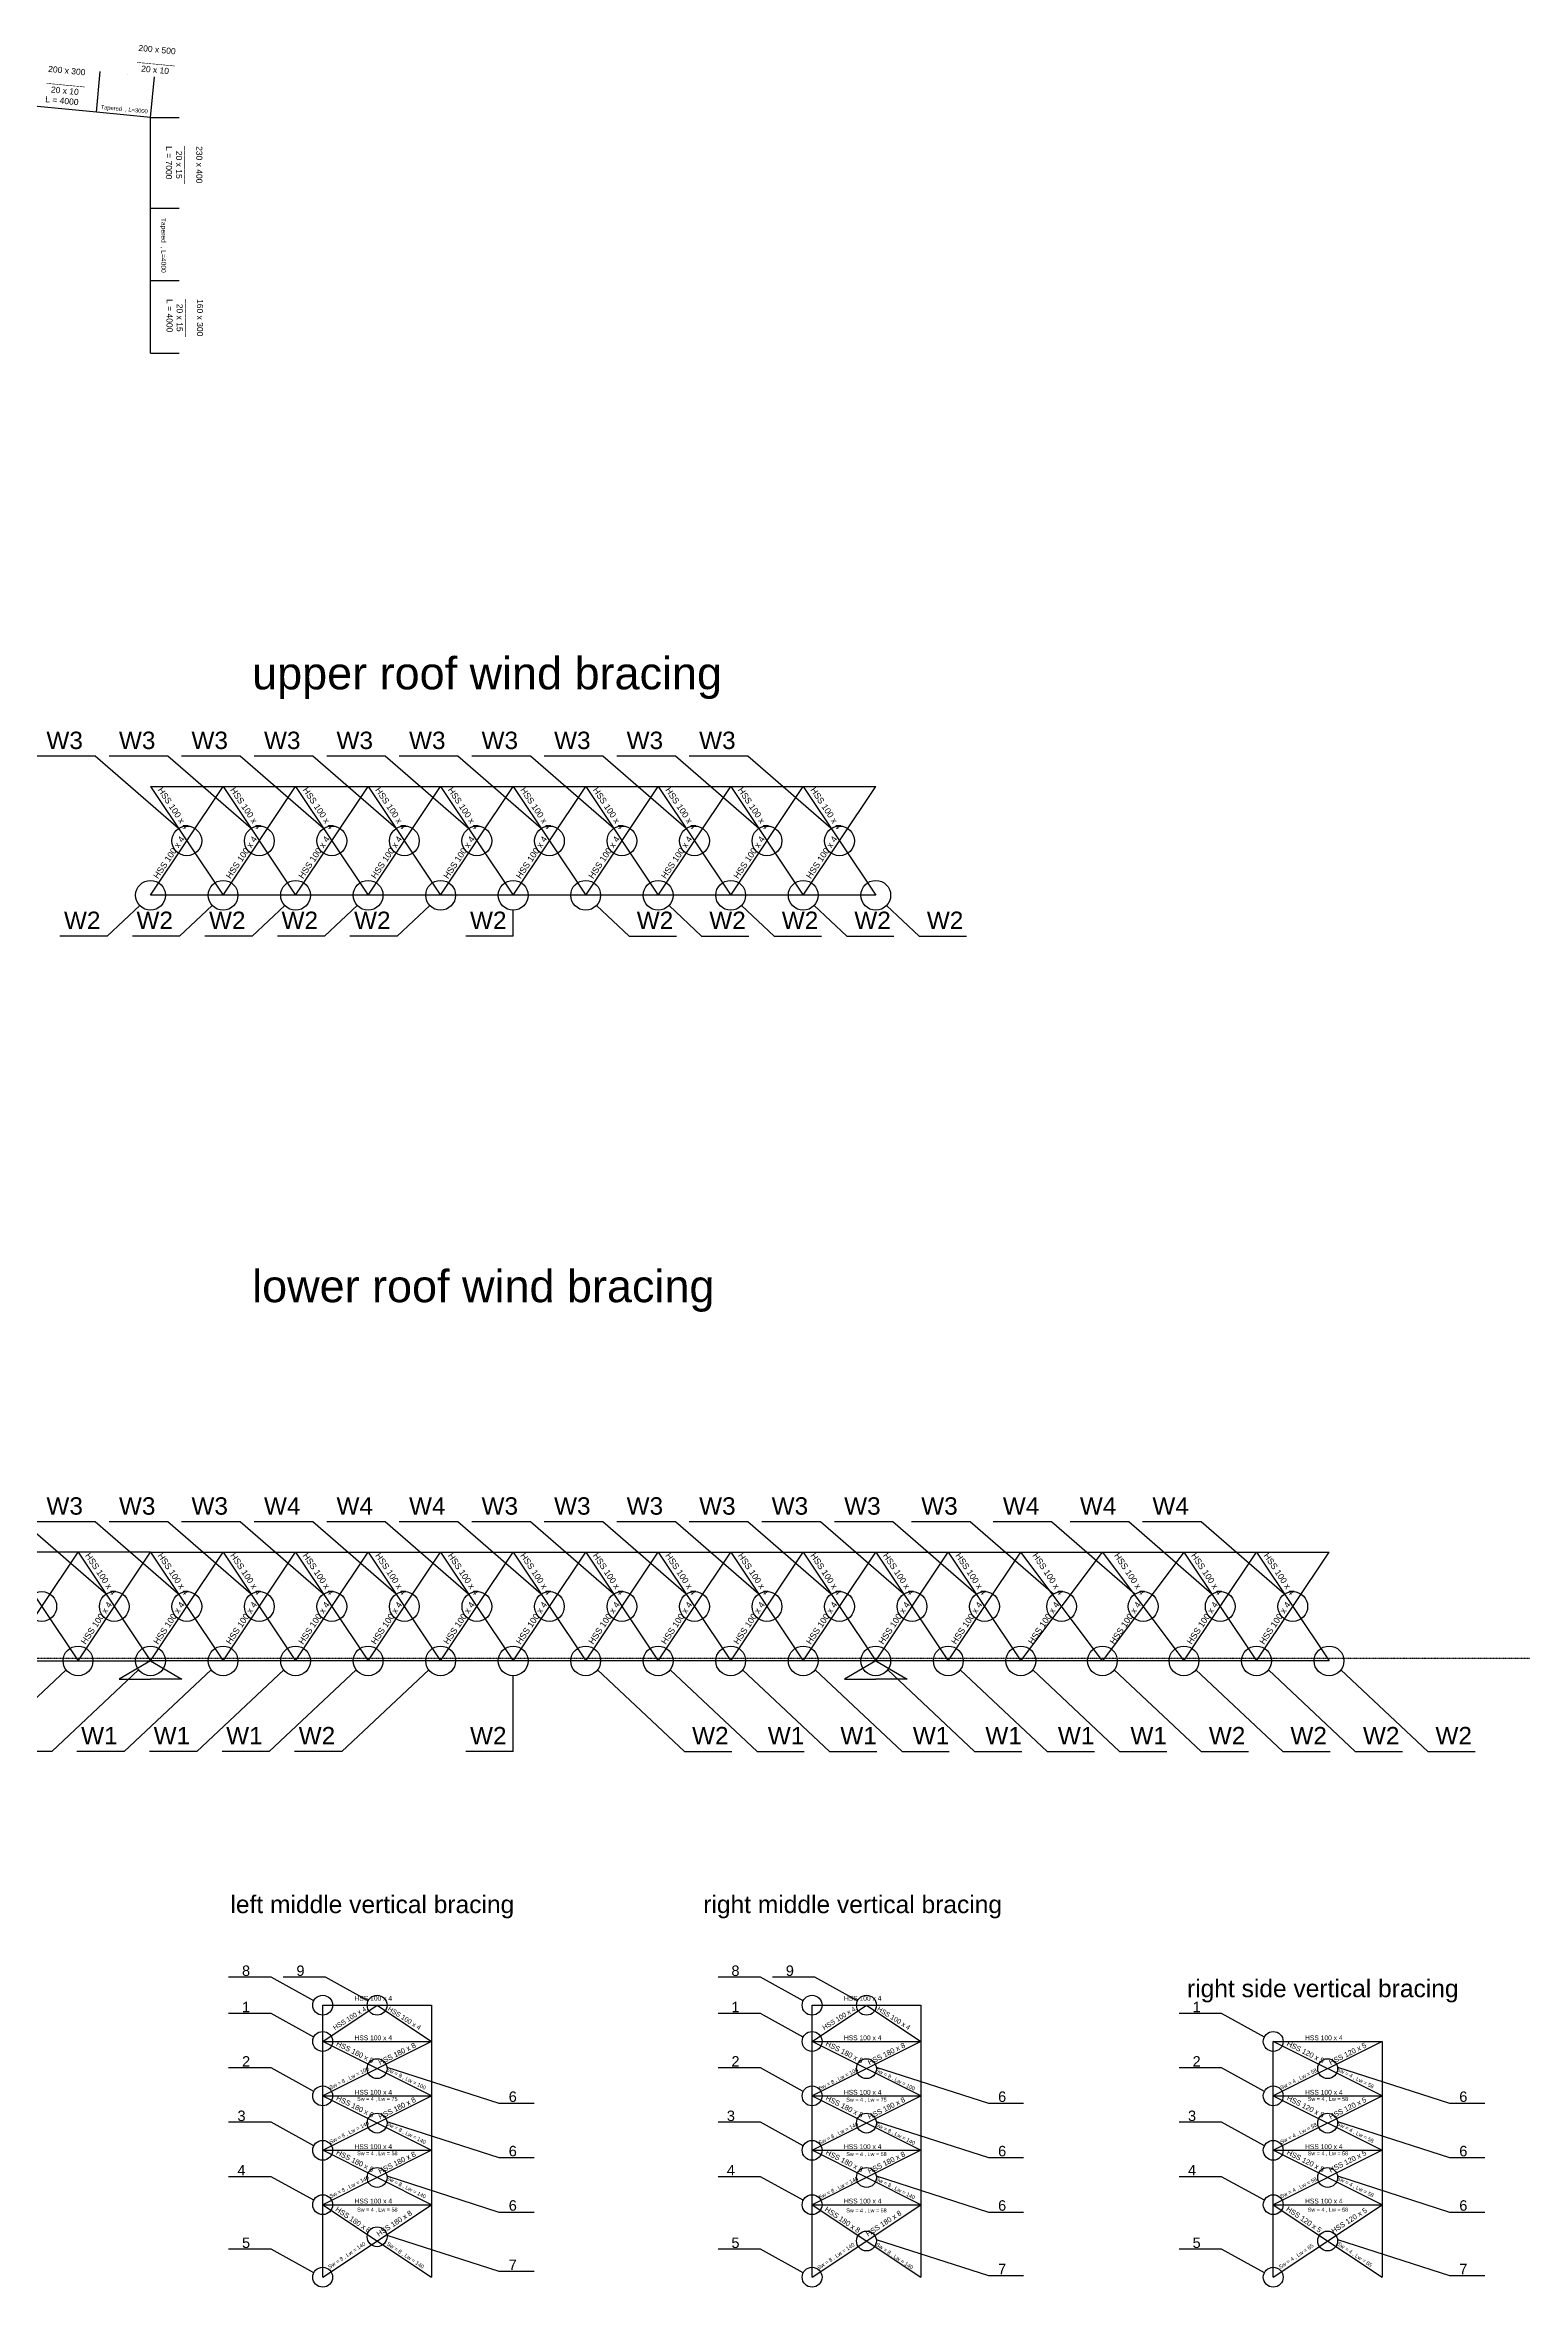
# Model space of a CAD drawing. Header units: inches. Extents: x -15 to 1885144, y -42615 to 866270.
# Drawn here: x 561347 to 642829, y 81214 to 204859 of the extents above; entities that cross this region are included whole.
import ezdxf

# ---------------------------------------------------------------- set-up
doc = ezdxf.new("R2010")
doc.units = ezdxf.units.IN
doc.header["$LTSCALE"] = 100
doc.header["$MEASUREMENT"] = 0
doc.linetypes.add('dash line', pattern=[30, 12, -18])
doc.linetypes.add('PHANTOM2', pattern=[1.25, 0.625, -0.125, 0.125, -0.125, 0.125, -0.125])
for name, color, linetype in [('dimensions', 10, 'PHANTOM2'), ('initial layout', 7, 'Continuous'), ('sections', 3, 'Continuous'), ('text', 3, 'Continuous')]:
    doc.layers.add(name, color=color, linetype=linetype)
doc.styles.get("Standard").update_dxf_attribs({"font": 'arial.ttf'})
doc.dimstyles.new('Dim_1', dxfattribs={"dimtxt": 300, "dimasz": 500, "dimexe": 0.0625, "dimexo": 0.0625, "dimgap": 100, "dimtad": 0, "dimtih": 1, "dimtoh": 1, "dimdec": 0, "dimzin": 0, "dimdsep": 46, "dimtxsty": 'Standard', "dimblk": 'OBLIQUE', "dimcen": 0.09, "dimclrd": 256, "dimclre": 256, "dimclrt": 256, "dimadec": 0, "dimazin": 0, "dimtm": 1e-09, "dimtfac": 1, "dimtdec": 0, "dimtofl": 0, "dimtmove": 0, "dimatfit": 3, "dimfxl": 1, "dimtfillclr": 256, "dimtolj": 1, "dimtzin": 0, "dimlwe": -1, "dimarcsym": 0})
doc.dimstyles.new('section', dxfattribs={"dimtxt": 1e-05, "dimasz": 15, "dimexe": 0.0625, "dimexo": 0.0625, "dimgap": 10, "dimtad": 0, "dimtoh": 1, "dimzin": 0, "dimdsep": 46, "dimtxsty": 'Standard', "dimblk": 'OBLIQUE', "dimcen": 0.09, "dimsd1": 1, "dimsd2": 1, "dimclrd": 256, "dimclre": 256, "dimclrt": 256, "dimadec": 0, "dimazin": 0, "dimtfac": 1, "dimtofl": 0, "dimtmove": 0, "dimatfit": 3, "dimfxl": 1, "dimtfillclr": 256, "dimtolj": 1, "dimtzin": 0, "dimlwe": -1, "dimarcsym": 0})

# ---------------------------------------------------------------- blocks, each defined once
blk = doc.blocks.new('*D54')
at = {"layer": 'Defpoints', "color": 0, "transparency": 16777216}
for p in [(564406, 203384), (564191, 201144), (567177, 200858)]:
    blk.add_point(p, dxfattribs=at)
at = {"layer": 'sections', "transparency": 16777216}
for p, q in [((564191, 201145), (564406, 203384)), ((567177, 200858), (567392, 203097))]:
    blk.add_line(p, q, dxfattribs=at)
at = {"layer": 'sections', "transparency": 16777216, "insert": (565899, 203240), "char_height": 10, "attachment_point": 5, "rotation": 354.51641}
blk.add_mtext('\\A1;3000.00', dxfattribs=at)
blk = doc.blocks.new('_Oblique')
at = {"color": 0, "linetype": 'ByBlock', "lineweight": -2}
blk.add_line((-0.5, -0.5), (0.5, 0.5), dxfattribs=at)
blk = doc.blocks.new('*D55')
at = {"layer": 'Defpoints', "color": 0, "transparency": 16777216}
for p in [(560424, 203766), (560209, 201527), (564191, 201144)]:
    blk.add_point(p, dxfattribs=at)
at = {"layer": 'sections', "transparency": 16777216}
for p, q in [((560209, 201527), (560424, 203766)), ((564191, 201145), (564406, 203384))]:
    blk.add_line(p, q, dxfattribs=at)
at = {"layer": 'sections', "transparency": 16777216, "insert": (562415, 203575), "char_height": 10, "attachment_point": 5, "rotation": 354.51641}
blk.add_mtext('\\A1;4000.00', dxfattribs=at)
blk = doc.blocks.new('*D56')
at = {"layer": 'Defpoints', "color": 0, "transparency": 16777216}
for p in [(567177, 191858), (568752, 191858), (567177, 187858)]:
    blk.add_point(p, dxfattribs=at)
at = {"layer": 'sections', "transparency": 16777216}
for p, q in [((567177, 191858), (568752, 191858)), ((567177, 187858), (568752, 187858))]:
    blk.add_line(p, q, dxfattribs=at)
at = {"layer": 'sections', "transparency": 16777216, "insert": (568752, 189858), "char_height": 10, "attachment_point": 5, "rotation": 90}
blk.add_mtext('\\A1;4000.00', dxfattribs=at)
blk = doc.blocks.new('*D57')
at = {"layer": 'Defpoints', "color": 0, "transparency": 16777216}
for p in [(567177, 195858), (568752, 195858), (567177, 191858)]:
    blk.add_point(p, dxfattribs=at)
at = {"layer": 'sections', "transparency": 16777216}
for p, q in [((567177, 195858), (568752, 195858)), ((567177, 191858), (568752, 191858))]:
    blk.add_line(p, q, dxfattribs=at)
at = {"layer": 'sections', "transparency": 16777216, "insert": (568752, 193858), "char_height": 10, "attachment_point": 5, "rotation": 90}
blk.add_mtext('\\A1;4000.00', dxfattribs=at)
blk = doc.blocks.new('*D58')
at = {"layer": 'Defpoints', "color": 0, "transparency": 16777216}
for p in [(567177, 195858), (568752, 195858), (568752, 195858)]:
    blk.add_point(p, dxfattribs=at)
at = {"layer": 'sections', "transparency": 16777216}
for p in [(567177, 195858), (568752, 195858)]:
    blk.add_line(p, (568752, 195858), dxfattribs=at)
at = {"layer": 'sections', "transparency": 16777216, "insert": (568684, 195858), "char_height": 10, "attachment_point": 5}
blk.add_mtext('\\A1;0.00', dxfattribs=at)
blk = doc.blocks.new('*D59')
at = {"layer": 'Defpoints', "color": 0, "transparency": 16777216}
for p in [(567177, 200858), (568752, 200858), (568752, 195858)]:
    blk.add_point(p, dxfattribs=at)
at = {"layer": 'sections', "transparency": 16777216}
for p, q in [((567177, 200858), (568752, 200858)), ((568752, 195858), (568752, 195858))]:
    blk.add_line(p, q, dxfattribs=at)
at = {"layer": 'sections', "transparency": 16777216, "insert": (568752, 198358), "char_height": 10, "attachment_point": 5, "rotation": 90}
blk.add_mtext('\\A1;5000.00', dxfattribs=at)
blk = doc.blocks.new('*U60')
at = {"layer": 'sections'}
for height, rotation, p in [(339.19, 303.69007, (-755, 2372)), (342.06, 56.30993, (-719, -2560))]:
    blk.add_text('HSS 100 x 4', height=height, rotation=rotation, dxfattribs=at).set_placement(p)
blk = doc.blocks.new('*U61')
at = {"layer": 'sections', "color": 0, "linetype": 'ByBlock', "lineweight": -2, "transparency": 16777216}
for p in [(0, 0), (4000, 0), (8000, 0), (12000, 0), (16000, 0), (20000, 0), (24000, 0), (28000, 0), (32000, 0), (36000, 0)]:
    blk.add_blockref('*U60', p, dxfattribs=at)
blk = doc.blocks.new('*U750')
at = {"layer": 'text', "ltscale": 10}
blk.add_circle((0, 0), 821, dxfattribs=at)
blk = doc.blocks.new('*U751')
at = {"layer": 'text', "color": 0, "linetype": 'ByBlock', "lineweight": -2, "transparency": 16777216}
for p in [(0, 0), (4000, 0), (8000, 0), (12000, 0), (16000, 0), (20000, 0), (24000, 0), (28000, 0), (32000, 0), (36000, 0), (40000, 0), (44000, 0), (48000, 0), (52000, 0)]:
    blk.add_blockref('*U750', p, dxfattribs=at)
blk = doc.blocks.new('*U752')
at = {"layer": 'text', "ltscale": 10}
for p, q in [((-681, 1320), (-3914, 1320)), ((3914, -2673), (-681, 1320))]:
    blk.add_line(p, q, dxfattribs=at)
blk.add_text('W3', height=960.6, dxfattribs=at).set_placement((-3373, 1708))
blk = doc.blocks.new('*U753')
at = {"layer": 'text', "color": 0, "linetype": 'ByBlock', "lineweight": -2, "transparency": 16777216}
for p in [(0, 0), (4000, 0), (8000, 0), (12000, 0), (16000, 0), (20000, 0), (24000, 0), (28000, 0), (32000, 0), (36000, 0)]:
    blk.add_blockref('*U752', p, dxfattribs=at)
blk = doc.blocks.new('*D1445')
at = {"layer": 'Defpoints', "color": 0, "ltscale": 0.01, "transparency": 16777216}
for p in [(0, 115901), (1727174, 115901), (1725274, 113901)]:
    blk.add_point(p, dxfattribs=at)
at = {"layer": 'dimensions', "linetype": 'dash line', "ltscale": 0.01, "transparency": 16777216}
for p, q in [((0, 115901), (1727174, 115901)), ((1725274, 113901), (1727174, 113901))]:
    blk.add_line(p, q, dxfattribs=at)
at = {"layer": 'dimensions', "lineweight": -2, "ltscale": 0.01, "transparency": 16777216}
for p, q in [((1727174, 115901), (1727174, 115154)), ((1727174, 113901), (1727174, 114648))]:
    blk.add_line(p, q, dxfattribs=at)
at = {"layer": 'dimensions', "lineweight": -2, "ltscale": 0.01, "transparency": 16777216, "xscale": 500, "yscale": 500, "zscale": 500}
for p, rotation in [((1727174, 115901), 90), ((1727174, 113901), 270)]:
    blk.add_blockref('_Oblique', p, dxfattribs=dict(at, rotation=rotation))
at = {"layer": 'dimensions', "ltscale": 0.01, "transparency": 16777216, "insert": (1727174, 114901), "char_height": 300, "attachment_point": 5}
blk.add_mtext('\\A1;2000', dxfattribs=at)

msp = doc.modelspace()

# ---------------------------------------------------------------- linework, layer by layer
at = {"layer": 'initial layout'}
for p, q in [((564190.728, 201144.445), (559213.61, 201622.248)), ((567176.999, 200857.763), (564190.728, 201144.445)), ((567176.999, 197857.763), (567176.999, 200857.763)), ((567176.999, 194857.763), (567176.999, 197857.763)), ((567176.999, 190857.763), (567176.999, 194857.763)), ((567176.999, 187857.763), (567176.999, 190857.763)), ((567176.999, 163962.927), (607176.999, 163962.927)), ((567176.999, 163962.927), (571176.999, 157962.927)), ((567176.999, 157962.927), (571176.999, 163962.927)), ((571176.999, 163962.927), (575176.999, 157962.927)), ((571176.999, 157962.927), (575176.999, 163962.927)), ((575176.999, 163962.927), (579176.999, 157962.927)), ((575176.999, 157962.927), (579176.999, 163962.927)), ((579176.999, 163962.927), (583176.999, 157962.927)), ((579176.999, 157962.927), (583176.999, 163962.927)), ((583176.999, 163962.927), (587176.999, 157962.927)), ((583176.999, 157962.927), (587176.999, 163962.927)), ((587176.999, 163962.927), (591176.999, 157962.927)), ((587176.999, 157962.927), (591176.999, 163962.927)), ((591176.999, 163962.927), (595176.999, 157962.927)), ((591176.999, 157962.927), (595176.999, 163962.927)), ((595176.999, 163962.927), (599176.999, 157962.927)), ((595176.999, 157962.927), (599176.999, 163962.927)), ((599176.999, 163962.927), (603176.999, 157962.927)), ((599176.999, 157962.927), (603176.999, 163962.927)), ((603176.999, 163962.927), (607176.999, 157962.927)), ((603176.999, 157962.927), (607176.999, 163962.927)), ((607176.999, 157962.927), (567176.999, 157962.927)), ((567176.999, 121744.778), (542176.999, 121744.778)), ((559176.999, 121744.778), (563176.999, 115744.778)), ((559176.999, 115744.778), (563176.999, 121744.778)), ((563176.999, 121744.778), (567176.999, 115744.778)), ((563176.999, 115744.778), (567176.999, 121744.778)), ((567176.999, 121744.778), (607176.999, 121744.778)), ((567176.999, 121744.778), (571176.999, 115744.778)), ((567176.999, 115744.778), (571176.999, 121744.778)), ((571176.999, 121744.778), (575176.999, 115744.778)), ((571176.999, 115744.778), (575176.999, 121744.778)), ((575176.999, 121744.778), (579176.999, 115744.778)), ((575176.999, 115744.778), (579176.999, 121744.778)), ((579176.999, 121744.778), (583176.999, 115744.778)), ((579176.999, 115744.778), (583176.999, 121744.778)), ((583176.999, 121744.778), (587176.999, 115744.778)), ((583176.999, 115744.778), (587176.999, 121744.778)), ((587176.999, 121744.778), (591176.999, 115744.778)), ((587176.999, 115744.778), (591176.999, 121744.778)), ((591176.999, 121744.778), (595176.999, 115744.778)), ((591176.999, 115744.778), (595176.999, 121744.778)), ((595176.999, 121744.778), (599176.999, 115744.778)), ((595176.999, 115744.778), (599176.999, 121744.778)), ((599176.999, 121744.778), (603176.999, 115744.778)), ((599176.999, 115744.778), (603176.999, 121744.778)), ((603176.999, 121744.778), (607176.999, 115744.778)), ((603176.999, 115744.778), (607176.999, 121744.778)), ((607176.999, 121744.778), (632176.999, 121744.778)), ((607176.999, 121744.778), (611176.999, 115744.778)), ((607176.999, 115744.778), (611176.999, 121744.778)), ((611176.999, 121744.778), (615176.999, 115744.778)), ((611176.999, 115744.778), (615176.999, 121744.778)), ((615176.999, 115744.778), (619676.999, 121744.778)), ((619676.999, 115744.778), (615176.999, 121744.778)), ((619676.999, 121744.778), (624176.999, 115744.778)), ((624176.999, 121744.778), (619676.999, 115744.778)), ((624176.999, 121744.778), (628176.999, 115744.778)), ((624176.999, 115744.778), (628176.999, 121744.778)), ((628176.999, 121744.778), (632176.999, 115744.778)), ((628176.999, 115744.778), (632176.999, 121744.778)), ((542176.999, 115744.778), (567176.999, 115744.778)), ((607176.999, 115744.778), (567176.999, 115744.778)), ((632176.999, 115744.778), (607176.999, 115744.778)), ((576672.046, 81761.432), (576672.046, 94761.432)), ((576672.046, 94761.432), (582672.046, 94761.432)), ((582672.046, 91761.432), (576672.046, 94761.432)), ((582672.046, 94761.432), (576672.046, 91761.432)), ((582672.046, 94761.432), (582672.046, 81761.432)), ((603664.266, 81761.432), (603664.266, 94761.432)), ((603664.266, 94761.432), (609664.266, 94761.432)), ((609664.266, 91761.432), (603664.266, 94761.432)), ((609664.266, 94761.432), (603664.266, 91761.432)), ((609664.266, 94761.432), (609664.266, 81761.432)), ((629100.38, 81761.432), (629100.38, 94761.432)), ((629100.38, 94761.432), (635100.38, 94761.432)), ((635100.38, 91761.432), (629100.38, 94761.432)), ((635100.38, 94761.432), (629100.38, 91761.432)), ((635100.38, 94761.432), (635100.38, 81761.432)), ((576672.046, 91761.432), (582672.046, 91761.432)), ((576672.046, 88761.432), (582672.046, 91761.432)), ((576672.046, 91761.432), (582672.046, 88761.432)), ((603664.266, 91761.432), (609664.266, 91761.432)), ((603664.266, 88761.432), (609664.266, 91761.432)), ((603664.266, 91761.432), (609664.266, 88761.432)), ((629100.38, 91761.432), (635100.38, 91761.432)), ((629100.38, 88761.432), (635100.38, 91761.432)), ((629100.38, 91761.432), (635100.38, 88761.432)), ((576672.046, 88761.432), (582672.046, 88761.432)), ((582672.046, 85761.432), (576672.046, 88761.432)), ((582672.046, 88761.432), (576672.046, 85761.432)), ((603664.266, 88761.432), (609664.266, 88761.432)), ((609664.266, 85761.432), (603664.266, 88761.432)), ((609664.266, 88761.432), (603664.266, 85761.432)), ((629100.38, 88761.432), (635100.38, 88761.432)), ((635100.38, 85761.432), (629100.38, 88761.432)), ((635100.38, 88761.432), (629100.38, 85761.432)), ((576672.046, 85761.432), (582672.046, 85761.432)), ((576672.046, 81761.432), (582672.046, 85761.432)), ((576672.046, 85761.432), (582672.046, 81761.432)), ((603664.266, 85761.432), (609664.266, 85761.432)), ((603664.266, 81761.432), (609664.266, 85761.432)), ((603664.266, 85761.432), (609664.266, 81761.432)), ((629100.38, 85761.432), (635100.38, 85761.432)), ((629100.38, 81761.432), (635100.38, 85761.432)), ((629100.38, 85761.432), (635100.38, 81761.432))]:
    msp.add_line(p, q, dxfattribs=at)
at = {"layer": 'initial layout', "ltscale": 10}
for p, q in [((567176.999, 115744.778), (565444.948, 114744.778)), ((567176.999, 115744.778), (568909.05, 114744.778)), ((607176.999, 115744.778), (605444.948, 114744.778)), ((607176.999, 115744.778), (608909.05, 114744.778)), ((565444.948, 114744.778), (567176.999, 114744.778)), ((568909.05, 114744.778), (567176.999, 114744.778)), ((605444.948, 114744.778), (607176.999, 114744.778)), ((608909.05, 114744.778), (607176.999, 114744.778)), ((576672.046, 94761.432), (576672.046, 96761.432)), ((576672.046, 96761.432), (582672.046, 96761.432)), ((576672.046, 94761.432), (579672.046, 96761.432)), ((579672.046, 96761.432), (582672.046, 94761.432)), ((582672.046, 96761.432), (582672.046, 94761.432)), ((603664.266, 94761.432), (603664.266, 96761.432)), ((603664.266, 96761.432), (609664.266, 96761.432)), ((603664.266, 94761.432), (606664.266, 96761.432)), ((606664.266, 96761.432), (609664.266, 94761.432)), ((609664.266, 96761.432), (609664.266, 94761.432))]:
    msp.add_line(p, q, dxfattribs=at)
at = {"layer": 'text', "ltscale": 10}
for p, q in [((566577.965, 157401.046), (564780.569, 155715.127)), ((570577.965, 157401.046), (568780.569, 155715.127)), ((574577.965, 157401.046), (572780.569, 155715.127)), ((578577.965, 157401.046), (576780.569, 155715.127)), ((582577.965, 157401.046), (580780.569, 155715.127)), ((587176.999, 155715.127), (587176.999, 157141.616)), ((591776.033, 157401.046), (593573.43, 155715.127)), ((595776.033, 157401.046), (597573.43, 155715.127)), ((599776.033, 157401.046), (601573.43, 155715.127)), ((603776.033, 157401.046), (605573.43, 155715.127)), ((607776.033, 157401.046), (609573.43, 155715.127)), ((564780.569, 155715.127), (562173.289, 155715.127)), ((568780.569, 155715.127), (566173.289, 155715.127)), ((572780.569, 155715.127), (570173.289, 155715.127)), ((576780.569, 155715.127), (574173.289, 155715.127)), ((580780.569, 155715.127), (578173.289, 155715.127)), ((587176.999, 155715.127), (584569.719, 155715.127)), ((593573.43, 155715.127), (596180.71, 155715.127)), ((597573.43, 155715.127), (600180.71, 155715.127)), ((601573.43, 155715.127), (604180.71, 155715.127)), ((605573.43, 155715.127), (608180.71, 155715.127)), ((609573.43, 155715.127), (612180.71, 155715.127)), ((564721.418, 119428.15), (560126.267, 123420.985)), ((564126.267, 123420.985), (560893.157, 123420.985)), ((568721.418, 119428.15), (564126.267, 123420.985)), ((568126.267, 123420.985), (564893.157, 123420.985)), ((572721.418, 119428.15), (568126.267, 123420.985)), ((572126.267, 123420.985), (568893.157, 123420.985)), ((576721.418, 119428.15), (572126.267, 123420.985)), ((576126.267, 123420.985), (572893.157, 123420.985)), ((580721.418, 119428.15), (576126.267, 123420.985)), ((580126.267, 123420.985), (576893.157, 123420.985)), ((584721.418, 119428.15), (580126.267, 123420.985)), ((584126.267, 123420.985), (580893.157, 123420.985)), ((588721.418, 119428.15), (584126.267, 123420.985)), ((588126.267, 123420.985), (584893.157, 123420.985)), ((592721.418, 119428.15), (588126.267, 123420.985)), ((592126.267, 123420.985), (588893.157, 123420.985)), ((596721.418, 119428.15), (592126.267, 123420.985)), ((596126.267, 123420.985), (592893.157, 123420.985)), ((600721.418, 119428.15), (596126.267, 123420.985)), ((600126.267, 123420.985), (596893.157, 123420.985)), ((604721.418, 119428.15), (600126.267, 123420.985)), ((604126.267, 123420.985), (600893.157, 123420.985)), ((608721.418, 119428.15), (604126.267, 123420.985)), ((608126.267, 123420.985), (604893.157, 123420.985)), ((612721.418, 119428.15), (608126.267, 123420.985)), ((612376.267, 123420.985), (609143.157, 123420.985)), ((616971.418, 119428.15), (612376.267, 123420.985)), ((616876.267, 123420.985), (613643.157, 123420.985)), ((621471.418, 119428.15), (616876.267, 123420.985)), ((621126.267, 123420.985), (617893.157, 123420.985)), ((625721.418, 119428.15), (621126.267, 123420.985)), ((625126.267, 123420.985), (621893.157, 123420.985)), ((629721.418, 119428.15), (625126.267, 123420.985)), ((562519.95, 115251.991), (557727.089, 110756.391)), ((566519.95, 115251.991), (561727.089, 110756.391)), ((570519.95, 115251.991), (565727.089, 110756.391)), ((574519.95, 115251.991), (569727.089, 110756.391)), ((578519.95, 115251.991), (573727.089, 110756.391)), ((582519.95, 115251.991), (577727.089, 110756.391)), ((591834.048, 115251.991), (596626.909, 110756.391)), ((595834.048, 115251.991), (600626.909, 110756.391)), ((599834.048, 115251.991), (604626.909, 110756.391)), ((603834.048, 115251.991), (608626.909, 110756.391)), ((607834.048, 115251.991), (612626.909, 110756.391)), ((611834.048, 115251.991), (616626.909, 110756.391)), ((615834.048, 115251.991), (620626.909, 110756.391)), ((620334.048, 115251.991), (625126.909, 110756.391)), ((624834.048, 115251.991), (629626.909, 110756.391)), ((628834.048, 115251.991), (633626.909, 110756.391)), ((632834.048, 115251.991), (637626.909, 110756.391)), ((587176.999, 110756.391), (587176.999, 114923.467)), ((561727.089, 110756.391), (559119.809, 110756.391)), ((565727.089, 110756.391), (563119.809, 110756.391)), ((569727.089, 110756.391), (567119.809, 110756.391)), ((573727.089, 110756.391), (571119.809, 110756.391)), ((577727.089, 110756.391), (575119.809, 110756.391)), ((587176.999, 110756.391), (584569.719, 110756.391)), ((596626.909, 110756.391), (599234.189, 110756.391)), ((600626.909, 110756.391), (603234.189, 110756.391)), ((604626.909, 110756.391), (607234.189, 110756.391)), ((608626.909, 110756.391), (611234.189, 110756.391)), ((612626.909, 110756.391), (615234.189, 110756.391)), ((616626.909, 110756.391), (619234.189, 110756.391)), ((620626.909, 110756.391), (623234.189, 110756.391)), ((625126.909, 110756.391), (627734.189, 110756.391)), ((629626.909, 110756.391), (632234.189, 110756.391)), ((633626.909, 110756.391), (636234.189, 110756.391)), ((637626.909, 110756.391), (640234.189, 110756.391)), ((573826.311, 98302.288), (571483.712, 98302.288)), ((576182.063, 97006.424), (573826.311, 98302.288)), ((576826.311, 98302.288), (574483.712, 98302.288)), ((579182.063, 97006.424), (576826.311, 98302.288)), ((600818.532, 98302.288), (598475.932, 98302.288)), ((603174.283, 97006.424), (600818.532, 98302.288)), ((603818.532, 98302.288), (601475.932, 98302.288)), ((606174.283, 97006.424), (603818.532, 98302.288)), ((573826.311, 96302.288), (571483.712, 96302.288)), ((576182.063, 95006.424), (573826.311, 96302.288)), ((600818.532, 96302.288), (598475.932, 96302.288)), ((603174.283, 95006.424), (600818.532, 96302.288)), ((626254.645, 96302.288), (623912.046, 96302.288)), ((628610.397, 95006.424), (626254.645, 96302.288)), ((573826.311, 93302.288), (571483.712, 93302.288)), ((576182.063, 92006.424), (573826.311, 93302.288)), ((580213.017, 93347.772), (586395.766, 91356.444)), ((600818.532, 93302.288), (598475.932, 93302.288)), ((603174.283, 92006.424), (600818.532, 93302.288)), ((607205.237, 93347.772), (613387.986, 91356.444)), ((626254.645, 93302.288), (623912.046, 93302.288)), ((628610.397, 92006.424), (626254.645, 93302.288)), ((632641.35, 93347.772), (638824.1, 91356.444)), ((573826.311, 90302.288), (571483.712, 90302.288)), ((576182.063, 89006.424), (573826.311, 90302.288)), ((580213.017, 90347.772), (586395.766, 88356.444)), ((586395.766, 91356.444), (588334.153, 91356.444)), ((600818.532, 90302.288), (598475.932, 90302.288)), ((603174.283, 89006.424), (600818.532, 90302.288)), ((607205.237, 90347.772), (613387.986, 88356.444)), ((613387.986, 91356.444), (615326.373, 91356.444)), ((626254.645, 90302.288), (623912.046, 90302.288)), ((628610.397, 89006.424), (626254.645, 90302.288)), ((632641.35, 90347.772), (638824.1, 88356.444)), ((638824.1, 91356.444), (640762.487, 91356.444)), ((586395.766, 88356.444), (588334.153, 88356.444)), ((613387.986, 88356.444), (615326.373, 88356.444)), ((638824.1, 88356.444), (640762.487, 88356.444)), ((573826.311, 87302.288), (571483.712, 87302.288)), ((576182.063, 86006.424), (573826.311, 87302.288)), ((580213.017, 87347.772), (586395.766, 85356.444)), ((600818.532, 87302.288), (598475.932, 87302.288)), ((603174.283, 86006.424), (600818.532, 87302.288)), ((607205.237, 87347.772), (613387.986, 85356.444)), ((626254.645, 87302.288), (623912.046, 87302.288)), ((628610.397, 86006.424), (626254.645, 87302.288)), ((632641.35, 87347.772), (638824.1, 85356.444)), ((586395.766, 85356.444), (588334.153, 85356.444)), ((613387.986, 85356.444), (615326.373, 85356.444)), ((638824.1, 85356.444), (640762.487, 85356.444)), ((580213.017, 84079.153), (586395.766, 82087.826)), ((573826.311, 83302.288), (571483.712, 83302.288)), ((576182.063, 82006.424), (573826.311, 83302.288)), ((600818.532, 83302.288), (598475.932, 83302.288)), ((603174.283, 82006.424), (600818.532, 83302.288)), ((607205.237, 83847.772), (613387.986, 81856.444)), ((626254.645, 83302.288), (623912.046, 83302.288)), ((628610.397, 82006.424), (626254.645, 83302.288)), ((632641.35, 83847.772), (638824.1, 81856.444)), ((586395.766, 82087.826), (588334.153, 82087.826)), ((613387.986, 81856.444), (615326.373, 81856.444)), ((638824.1, 81856.444), (640762.487, 81856.444))]:
    msp.add_line(p, q, dxfattribs=at)
for centre, radius in [((569176.999, 160962.927), 821.311), ((573176.999, 160962.927), 821.311), ((577176.999, 160962.927), 821.311), ((581176.999, 160962.927), 821.311), ((585176.999, 160962.927), 821.311), ((589176.999, 160962.927), 821.311), ((593176.999, 160962.927), 821.311), ((597176.999, 160962.927), 821.311), ((601176.999, 160962.927), 821.311), ((605176.999, 160962.927), 821.311), ((567176.999, 157962.927), 821.311), ((571176.999, 157962.927), 821.311), ((575176.999, 157962.927), 821.311), ((579176.999, 157962.927), 821.311), ((583176.999, 157962.927), 821.311), ((587176.999, 157962.927), 821.311), ((591176.999, 157962.927), 821.311), ((595176.999, 157962.927), 821.311), ((599176.999, 157962.927), 821.311), ((603176.999, 157962.927), 821.311), ((607176.999, 157962.927), 821.311), ((617426.999, 118744.778), 821.311), ((621926.999, 118744.778), 821.311), ((626176.999, 118744.778), 821.311), ((630176.999, 118744.778), 821.311), ((563176.999, 115744.778), 821.311), ((567176.999, 115744.778), 821.311), ((571176.999, 115744.778), 821.311), ((575176.999, 115744.778), 821.311), ((579176.999, 115744.778), 821.311), ((583176.999, 115744.778), 821.311), ((587176.999, 115744.778), 821.311), ((591176.999, 115744.778), 821.311), ((595176.999, 115744.778), 821.311), ((599176.999, 115744.778), 821.311), ((603176.999, 115744.778), 821.311), ((607176.999, 115744.778), 821.311), ((611176.999, 115744.778), 821.311), ((615176.999, 115744.778), 821.311), ((619676.999, 115744.778), 821.311), ((624176.999, 115744.778), 821.311), ((628176.999, 115744.778), 821.311), ((632176.999, 115744.778), 821.311), ((576672.046, 96761.432), 547.818), ((579672.046, 96761.432), 547.818), ((603664.266, 96761.432), 547.818), ((606664.266, 96761.432), 547.818), ((576672.046, 94761.432), 547.818), ((603664.266, 94761.432), 547.818), ((629100.38, 94761.432), 547.818), ((579672.046, 93261.432), 547.818), ((606664.266, 93261.432), 547.818), ((632100.38, 93261.432), 547.818), ((576672.046, 91761.432), 547.818), ((603664.266, 91761.432), 547.818), ((629100.38, 91761.432), 547.818), ((579672.046, 90261.432), 547.818), ((606664.266, 90261.432), 547.818), ((632100.38, 90261.432), 547.818), ((576672.046, 88761.432), 547.818), ((603664.266, 88761.432), 547.818), ((629100.38, 88761.432), 547.818), ((579672.046, 87261.432), 547.818), ((606664.266, 87261.432), 547.818), ((632100.38, 87261.432), 547.818), ((576672.046, 85761.432), 547.818), ((603664.266, 85761.432), 547.818), ((629100.38, 85761.432), 547.818), ((579672.046, 83992.813), 547.818), ((606664.266, 83761.432), 547.818), ((632100.38, 83761.432), 547.818), ((576672.046, 81761.432), 547.818), ((603664.266, 81761.432), 547.818), ((629100.38, 81761.432), 547.818)]:
    msp.add_circle(centre, radius, dxfattribs=at)

# ---------------------------------------------------------------- block references
at = {"layer": 'sections'}
msp.add_blockref('*U61', (568308.179, 161402.958), dxfattribs=at)
at = {"layer": 'text'}
for name, p in [('*U753', (564807.287, 164319.229)), ('*U751', (561176.999, 118744.778))]:
    msp.add_blockref(name, p, dxfattribs=at)

# ---------------------------------------------------------------- texts
at = {"layer": 'sections'}
for s, height, rotation, p in [('Tapered  , L=3000', 228.35228, 354.51640955, (564411.516, 201322.985)), ('Tapered  , L=4000', 264.38775, 270, (567771.778, 195318.178)), ('HSS 100 x 4', 339.18552, 303.69006753, (563553.589, 121556.672)), ('HSS 100 x 4', 339.18552, 303.69006753, (567553.589, 121556.672)), ('HSS 100 x 4', 339.18552, 303.69006753, (571553.589, 121556.672)), ('HSS 100 x 4', 339.18552, 303.69006753, (575553.589, 121556.672)), ('HSS 100 x 4', 339.18552, 303.69006753, (579553.589, 121556.672)), ('HSS 100 x 4', 339.18552, 303.69006753, (583553.589, 121556.672)), ('HSS 100 x 4', 339.18552, 303.69006753, (587553.589, 121556.672)), ('HSS 100 x 4', 339.18552, 303.69006753, (591553.589, 121556.672)), ('HSS 100 x 4', 339.18552, 303.69006753, (595553.589, 121556.672)), ('HSS 100 x 4', 339.18552, 303.69006753, (599553.589, 121556.672)), ('HSS 100 x 4', 339.18552, 303.69006753, (603553.589, 121556.672)), ('HSS 100 x 4', 339.18552, 303.69006753, (607553.589, 121556.672)), ('HSS 100 x 4', 339.18552, 303.69006753, (611553.589, 121556.672)), ('HSS 100 x 4', 339.18552, 303.69006753, (615803.589, 121556.672)), ('HSS 100 x 4', 339.18552, 303.69006753, (620303.589, 121556.672)), ('HSS 100 x 4', 339.18552, 303.69006753, (624553.589, 121556.672)), ('HSS 100 x 4', 339.18552, 303.69006753, (628553.589, 121556.672)), ('HSS 100 x 4', 342.05809, 56.30993248, (563589.547, 116624.826)), ('HSS 100 x 4', 342.05809, 56.30993248, (567589.547, 116624.826)), ('HSS 100 x 4', 342.05809, 56.30993248, (571589.547, 116624.826)), ('HSS 100 x 4', 342.05809, 56.30993248, (575589.547, 116624.826)), ('HSS 100 x 4', 342.05809, 56.30993248, (579589.547, 116624.826)), ('HSS 100 x 4', 342.05809, 56.30993248, (583589.547, 116624.826)), ('HSS 100 x 4', 342.05809, 56.30993248, (587589.547, 116624.826)), ('HSS 100 x 4', 342.05809, 56.30993248, (591589.547, 116624.826)), ('HSS 100 x 4', 342.05809, 56.30993248, (595589.547, 116624.826)), ('HSS 100 x 4', 342.05809, 56.30993248, (599589.547, 116624.826)), ('HSS 100 x 4', 342.05809, 56.30993248, (603589.547, 116624.826)), ('HSS 100 x 4', 342.05809, 56.30993248, (607589.547, 116624.826)), ('HSS 100 x 4', 342.05809, 56.30993248, (611589.547, 116624.826)), ('HSS 100 x 4', 342.05809, 56.30993248, (615839.547, 116624.826)), ('HSS 100 x 4', 342.05809, 56.30993248, (620339.547, 116624.826)), ('HSS 100 x 4', 342.05809, 56.30993248, (624589.547, 116624.826)), ('HSS 100 x 4', 342.05809, 56.30993248, (628589.547, 116624.826)), ('HSS 100 x 4', 264.1553, 32.17662457, (577346.076, 95377.056)), ('HSS 100 x 4', 264.1553, 0, (578426.313, 97009.48)), ('HSS 100 x 4', 264.1553, 327.82337543, (580234.51, 96486.59)), ('HSS 100 x 4', 264.1553, 32.17662457, (604338.296, 95377.056)), ('HSS 100 x 4', 264.1553, 0, (605418.533, 97009.48)), ('HSS 100 x 4', 264.1553, 327.82337543, (607226.73, 96486.59)), ('HSS 180 x 8', 286.23342, 333.43494883, (577388.748, 94550.146)), ('HSS 100 x 4', 264.1553, 0, (578426.313, 94828.766)), ('HSS 180 x 8', 286.23342, 26.56505118, (579835.885, 93453.207)), ('HSS 180 x 8', 286.23342, 333.43494883, (604380.969, 94550.146)), ('HSS 100 x 4', 264.1553, 0, (605418.533, 94828.766)), ('HSS 180 x 8', 286.23342, 26.56505118, (606828.105, 93453.207)), ('HSS 120 x 5', 286.23342, 333.43494883, (629817.082, 94550.146)), ('HSS 100 x 4', 264.1553, 0, (630854.647, 94828.766)), ('HSS 120 x 5', 286.23342, 26.56505118, (632264.218, 93453.207)), ('Sw = 8 , Lw = 100', 214.28617, 26.56505118, (577110.985, 92106.347)), ('Sw = 8 , Lw = 100', 214.28617, 333.43494883, (580159.1, 93159.19)), ('Sw = 8 , Lw = 100', 214.28617, 26.56505118, (604089.145, 92060.5)), ('Sw = 8 , Lw = 100', 214.28617, 333.43494883, (607137.26, 93113.343)), ('Sw = 4 , Lw = 58', 214.28617, 26.56505118, (629541.862, 92100.862)), ('Sw = 4 , Lw = 58', 214.28617, 333.43494883, (632589.977, 93153.705)), ('HSS 180 x 8', 286.23342, 333.43494883, (577388.748, 91550.146)), ('HSS 100 x 4', 264.1553, 0, (578426.313, 91828.766)), ('Sw = 4 , Lw = 75', 214.28617, 0, (578570.359, 91488.447)), ('HSS 180 x 8', 286.23342, 26.56505118, (579835.885, 90453.207)), ('HSS 180 x 8', 286.23342, 333.43494883, (604380.969, 91550.146)), ('HSS 100 x 4', 264.1553, 0, (605418.533, 91828.766)), ('Sw = 4 , Lw = 75', 214.28617, 0, (605548.519, 91442.6)), ('HSS 180 x 8', 286.23342, 26.56505118, (606828.105, 90453.207)), ('HSS 120 x 5', 286.23342, 333.43494883, (629817.082, 91550.146)), ('HSS 100 x 4', 264.1553, 0, (630854.647, 91828.766)), ('Sw = 4 , Lw = 58', 214.28617, 0, (631001.236, 91482.962)), ('HSS 120 x 5', 286.23342, 26.56505118, (632264.218, 90453.207)), ('Sw = 8 , Lw = 140', 214.28617, 26.56505118, (577110.985, 89106.347)), ('Sw = 8 , Lw = 140', 214.28617, 333.43494883, (580159.1, 90159.19)), ('Sw = 8 , Lw = 140', 214.28617, 26.56505118, (604089.145, 89060.5)), ('Sw = 8 , Lw = 140', 214.28617, 333.43494883, (607137.26, 90113.343)), ('Sw = 4 , Lw = 58', 214.28617, 26.56505118, (629541.862, 89100.862)), ('Sw = 4 , Lw = 58', 214.28617, 333.43494883, (632589.977, 90153.705)), ('HSS 100 x 4', 264.1553, 0, (578426.313, 88828.766)), ('HSS 100 x 4', 264.1553, 0, (605418.533, 88828.766)), ('HSS 100 x 4', 264.1553, 0, (630854.647, 88828.766)), ('HSS 180 x 8', 286.23342, 333.43494883, (577388.748, 88550.146)), ('Sw = 4 , Lw = 58', 214.28617, 0, (578570.359, 88488.447)), ('HSS 180 x 8', 286.23342, 26.56505118, (579835.885, 87453.207)), ('HSS 180 x 8', 286.23342, 333.43494883, (604380.969, 88550.146)), ('Sw = 4 , Lw = 58', 214.28617, 0, (605548.519, 88442.6)), ('HSS 180 x 8', 286.23342, 26.56505118, (606828.105, 87453.207)), ('HSS 120 x 5', 286.23342, 333.43494883, (629817.082, 88550.146)), ('Sw = 4 , Lw = 58', 214.28617, 0, (631001.236, 88482.962)), ('HSS 120 x 5', 286.23342, 26.56505118, (632264.218, 87516.508)), ('Sw = 8 , Lw = 140', 214.28617, 26.56505118, (577110.985, 86106.347)), ('Sw = 8 , Lw = 140', 214.28617, 333.43494883, (580159.1, 87159.19)), ('Sw = 8 , Lw = 140', 214.28617, 26.56505118, (604089.145, 86060.5)), ('Sw = 8 , Lw = 140', 214.28617, 333.43494883, (607137.26, 87113.343)), ('Sw = 4 , Lw = 58', 214.28617, 26.56505118, (629541.862, 86100.862)), ('Sw = 4 , Lw = 58', 214.28617, 333.43494883, (632589.977, 87153.705)), ('HSS 180 x 8', 286.23342, 326.00233198, (577342.074, 85442.917)), ('HSS 100 x 4', 264.1553, 0, (578426.313, 85828.766)), ('Sw = 4 , Lw = 58', 214.28617, 0, (578570.359, 85382.131)), ('HSS 180 x 8', 286.23342, 33.38246703, (579762.874, 83993.779)), ('HSS 180 x 8', 286.23342, 326.00233198, (604334.295, 85442.917)), ('HSS 100 x 4', 264.1553, 0, (605418.533, 85828.766)), ('Sw = 4 , Lw = 58', 214.28617, 0, (605548.519, 85336.284)), ('HSS 180 x 8', 286.23342, 33.38246703, (606755.094, 83993.779)), ('HSS 120 x 5', 286.23342, 325.97748343, (629783.597, 85458.912)), ('HSS 100 x 4', 264.1553, 0, (630854.647, 85828.766)), ('Sw = 4 , Lw = 58', 214.28617, 0, (631001.236, 85376.646)), ('HSS 120 x 5', 286.23342, 32.51993627, (632415.245, 84166.027)), ('Sw = 8 , Lw = 140', 214.28617, 33.69006753, (577063.362, 82217.102)), ('Sw = 8 , Lw = 140', 214.28617, 326.30993248, (580181.272, 83548.742)), ('Sw = 8 , Lw = 140', 214.28617, 33.69006753, (604041.523, 82171.255)), ('Sw = 8 , Lw = 140', 214.28617, 326.30993248, (607159.432, 83502.895)), ('Sw = 4 , Lw = 65', 214.28617, 33.69006753, (629494.239, 82211.617)), ('Sw = 4 , Lw = 65', 214.28617, 326.30993248, (632612.148, 83543.257))]:
    msp.add_text(s, height=height, rotation=rotation, dxfattribs=at).set_placement(p)
at = {"layer": 'sections', "char_height": 335.3927, "attachment_point": 1}
for s, insert, rotation in [('200 x 500\\P________\\P  20 x 10', (566529.233, 204862.267), 354.51640956), ('200 x 300\\P________\\P  20 x 10\\PL = 4000', (561552.641, 203706.248), 354.51640956), ('230 x 400\\P________\\P  20 x 15\\PL = 7000', (570035.966, 199274.067), 270), ('160 x 300\\P________\\P  20 x 15\\PL = 4000', (570071.127, 190841.675), 270)]:
    msp.add_mtext_dynamic_manual_height_columns(s, width=2043.53838, gutter_width=1676.963, heights=[0], dxfattribs=dict(at, insert=insert, rotation=rotation))
at = {"layer": 'text'}
for s, height, p in [('upper roof wind bracing', 1775.33787, (572781.053, 169319.982)), ('lower roof wind bracing', 1775.33787, (572781.053, 135525.217)), ('left middle vertical bracing', 969.34095, (571585.258, 101838.819)), ('right middle vertical bracing', 969.34095, (597661.681, 101838.819)), ('right side vertical bracing', 969.34095, (624344.533, 97203.197))]:
    msp.add_text(s, height=height, dxfattribs=at).set_placement(p)
at = {"layer": 'text', "ltscale": 10}
for s, height, p in [('W2', 960.5762, (562401.993, 156103.645)), ('W2', 960.5762, (566401.993, 156103.645)), ('W2', 960.5762, (570401.993, 156103.645)), ('W2', 960.5762, (574401.993, 156103.645)), ('W2', 960.5762, (578401.993, 156103.645)), ('W2', 960.5762, (584798.424, 156103.645)), ('W2', 960.5762, (593993.504, 156103.645)), ('W2', 960.5762, (597993.504, 156103.645)), ('W2', 960.5762, (601993.504, 156103.645)), ('W2', 960.5762, (605993.504, 156103.645)), ('W2', 960.5762, (609993.504, 156103.645)), ('W3', 960.5762, (561434.777, 123809.502)), ('W3', 960.5762, (565434.777, 123809.502)), ('W3', 960.5762, (569434.777, 123809.502)), ('W4', 960.5762, (573434.777, 123809.502)), ('W4', 960.5762, (577434.777, 123809.502)), ('W4', 960.5762, (581434.777, 123809.502)), ('W3', 960.5762, (585434.777, 123809.502)), ('W3', 960.5762, (589434.777, 123809.502)), ('W3', 960.5762, (593434.777, 123809.502)), ('W3', 960.5762, (597434.777, 123809.502)), ('W3', 960.5762, (601434.777, 123809.502)), ('W3', 960.5762, (605434.777, 123809.502)), ('W3', 960.5762, (609684.777, 123809.502)), ('W4', 960.5762, (614184.777, 123809.502)), ('W4', 960.5762, (618434.777, 123809.502)), ('W4', 960.5762, (622434.777, 123809.502)), ('W1', 960.5762, (563348.514, 111144.909)), ('W1', 960.5762, (567348.514, 111144.909)), ('W1', 960.5762, (571348.514, 111144.909)), ('W2', 960.5762, (575348.514, 111144.909)), ('W2', 960.5762, (584798.424, 111144.909)), ('W2', 960.5762, (597046.983, 111144.909)), ('W1', 960.5762, (601222.587, 111144.909)), ('W1', 960.5762, (605222.587, 111144.909)), ('W1', 960.5762, (609222.587, 111144.909)), ('W1', 960.5762, (613222.587, 111144.909)), ('W1', 960.5762, (617222.587, 111144.909)), ('W1', 960.5762, (621222.587, 111144.909)), ('W2', 960.5762, (625546.983, 111144.909)), ('W2', 960.5762, (630046.983, 111144.909)), ('W2', 960.5762, (634046.983, 111144.909)), ('W2', 960.5762, (638046.983, 111144.909)), ('8', 576.64, (572222.533, 98374.315)), ('9', 576.64, (575222.533, 98374.315)), ('8', 576.64, (599214.753, 98374.315)), ('9', 576.64, (602214.753, 98374.315)), ('1', 576.64, (572222.533, 96374.315)), ('1', 576.64, (599214.753, 96374.315)), ('1', 576.64, (624650.867, 96374.315)), ('2', 576.64, (572222.533, 93374.315)), ('2', 576.64, (599214.753, 93374.315)), ('2', 576.64, (624650.867, 93374.315)), ('6', 576.64, (586932.481, 91428.471)), ('6', 576.64, (613924.701, 91428.471)), ('6', 576.64, (639360.815, 91428.471)), ('3', 576.64, (571969.512, 90374.315)), ('3', 576.64, (598961.732, 90374.315)), ('3', 576.64, (624397.845, 90374.315)), ('4', 576.64, (571969.512, 87374.315)), ('6', 576.64, (586932.481, 88428.471)), ('4', 576.64, (598961.732, 87374.315)), ('6', 576.64, (613924.701, 88428.471)), ('4', 576.64, (624397.845, 87374.315)), ('6', 576.64, (639360.815, 88428.471)), ('6', 576.64, (586932.481, 85428.471)), ('6', 576.64, (613924.701, 85428.471)), ('6', 576.64, (639360.815, 85428.471)), ('5', 576.64, (572222.533, 83374.315)), ('5', 576.64, (599214.753, 83374.315)), ('5', 576.64, (624650.867, 83374.315)), ('7', 576.64, (586932.481, 82159.852)), ('7', 576.64, (613924.701, 81928.471)), ('7', 576.64, (639360.815, 81928.471))]:
    msp.add_text(s, height=height, dxfattribs=at).set_placement(p)

# ---------------------------------------------------------------- dimensions: what is measured, and where the dimension line sits
at = {"layer": 'dimensions', "ltscale": 0.01}
dim = msp.add_linear_dim(base=(1727174.061, 115901.287), p1=(1725274.378, 113901.287), p2=(0, 115901.287), angle=90, text='2000', dimstyle='Dim_1', override={"dimtmove": 1}, dxfattribs=at)
dim.commit()
dim.dimension.update_dxf_attribs({"geometry": '*D1445', "text_midpoint": (1727174.061, 114901.287)})
at = {"layer": 'sections'}
for p1, p2, distance, picture, middle in [((564190.728, 201144.445), (560209.034, 201526.687), -2249.63, '*D55', (562414.857, 203574.901)), ((567176.999, 200857.763), (564190.728, 201144.445), -2249.567, '*D54', (565898.834, 203240.376))]:
    dim = msp.add_aligned_dim(p1=p1, p2=p2, distance=distance, dimstyle='section', override={"dimtxt": 10}, dxfattribs=at)
    dim.commit()
    dim.dimension.update_dxf_attribs({"geometry": picture, "text_midpoint": middle})
for base, p1, p2, override, picture, middle in [((568752.054, 200857.763), (568752.117, 195857.763), (567176.999, 200857.763), {"dimtxt": 10, "dimtmove": 1}, '*D59', (568752.054, 198357.763)), ((568752.054287761, 195857.762550746), (567176.99918619, 195857.762550746), (568752.11678776, 195857.762550746), {"dimtxt": 10, "dimtmove": 1}, '*D58', (568696.568868252, 195857.762550746)), ((568752.054, 195857.763), (567176.999, 191857.763), (567176.999, 195857.763), {"dimtxt": 10, "dimtmove": 1}, '*D57', (568752.054, 193857.763)), ((568752.054, 191857.763), (567176.999, 187857.763), (567176.999, 191857.763), {"dimtxt": 10}, '*D56', (568752.054, 189857.763))]:
    dim = msp.add_linear_dim(base=base, p1=p1, p2=p2, angle=90, dimstyle='section', override=override, dxfattribs=at)
    dim.commit()
    dim.dimension.update_dxf_attribs({"geometry": picture, "text_midpoint": middle})

doc.saveas('drawing.dxf')
